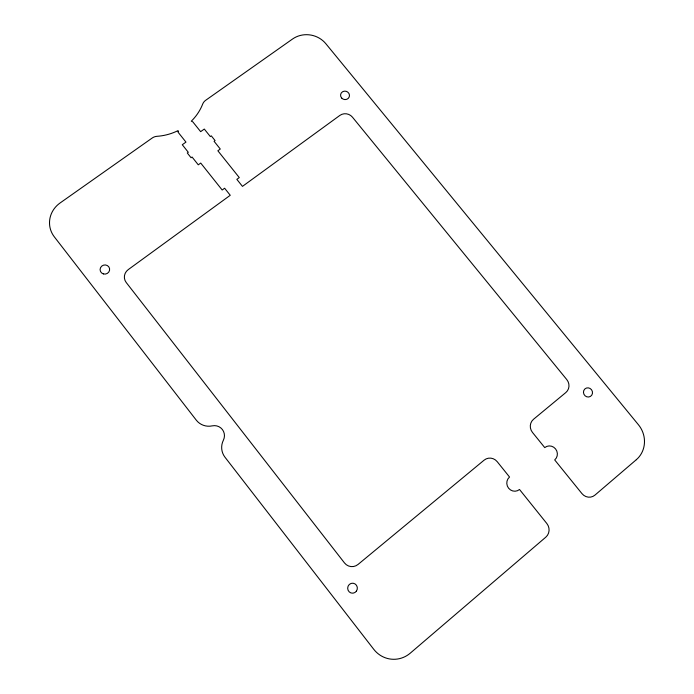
<?xml version="1.0" encoding="UTF-8"?>
<svg xmlns="http://www.w3.org/2000/svg" width="694" height="694" viewBox="0 0 694 694"><rect width="100%" height="100%" fill="white"/><g stroke="black" fill="none" stroke-linecap="round" stroke-linejoin="round"><path stroke-width="1.04" d="M178.263 131.209L178.106 132.242L185.966 142.105L182.279 144.725L188.291 152.281L187.293 152.992L191.067 157.738L192.065 157.018L198.276 164.825L200.722 163.064L222.184 190.009L224.63 188.23L230.252 195.283L128.225 269.628A9.551 9.161 -12.8 0 0 126.221 282.51L344.493 562.938A9.907 9.638 -85.7 0 0 358.061 564.439L484.126 460.148A9.569 9.239 65.6 0 1 497.216 461.684L509.535 477.03A8.007 7.686 66.6 0 0 508.607 488.22A8.007 7.686 66.6 0 0 519.52 489.487L546.855 523.545A9.725 9.274 70.4 0 1 545.822 537.147L410.258 653.167A26.997 25.869 -88.2 0 1 373.754 649.306L224.969 457.199A16.188 15.953 -44.8 0 1 223.373 440.23A10.297 10.115 -38.8 0 0 212.243 425.864A16.127 15.832 -31.2 0 1 196.281 420.148L54.332 236.854A25.487 24.09 -12 0 1 60.074 202.986L152.168 138.037A9.282 8.762 -1.4 0 1 157.052 136.31A52.839 49.335 0.6 0 0 177.864 130.698L178.263 131.209M636.329 459.697L594.932 495.126A9.595 9.091 64.4 0 1 581.954 493.616L554.706 459.922A7.929 7.582 61.9 0 0 555.538 448.888A7.929 7.582 61.9 0 0 544.747 447.604L532.471 432.423A9.456 9.057 58.8 0 1 533.513 419.289L565.844 392.535A9.352 8.918 53.9 0 0 566.807 379.618L352.439 117.147A9.005 8.519 16.4 0 0 339.852 115.421L242.466 186.382L236.845 179.356L239.283 177.586L217.855 150.772L220.284 149.037L214.082 141.281L215.071 140.57L211.306 135.859L210.317 136.562L204.305 129.058L200.653 131.66L192.802 121.84L191.31 121.181A52.839 49.335 0.6 0 0 202.665 104.126A9.143 8.606 4.4 0 1 205.728 100.257L292.556 39.011A23.856 22.286 12.9 0 1 325.85 43.722L638.454 424.771A25.244 23.813 59.4 0 1 636.329 459.697M583.472 392.422A4.676 4.442 54.9 0 0 590.438 396.413A4.676 4.442 54.9 0 0 590.056 388.44A4.676 4.442 54.9 0 0 583.472 392.422M341.674 98.054A4.485 4.216 16.1 0 0 349.256 96.848A4.485 4.216 16.1 0 0 344.155 91.183A4.485 4.216 16.1 0 0 341.674 98.054M356.412 591.141A5.005 4.841 -84.4 0 0 353.055 583.22A5.005 4.841 -84.4 0 0 348.076 590.23A5.005 4.841 -84.4 0 0 356.412 591.141M103.371 273.913A4.797 4.58 -14.1 0 0 109.548 268.491A4.797 4.58 -14.1 0 0 101.68 266.166A4.797 4.58 -14.1 0 0 103.371 273.913"/></g></svg>
